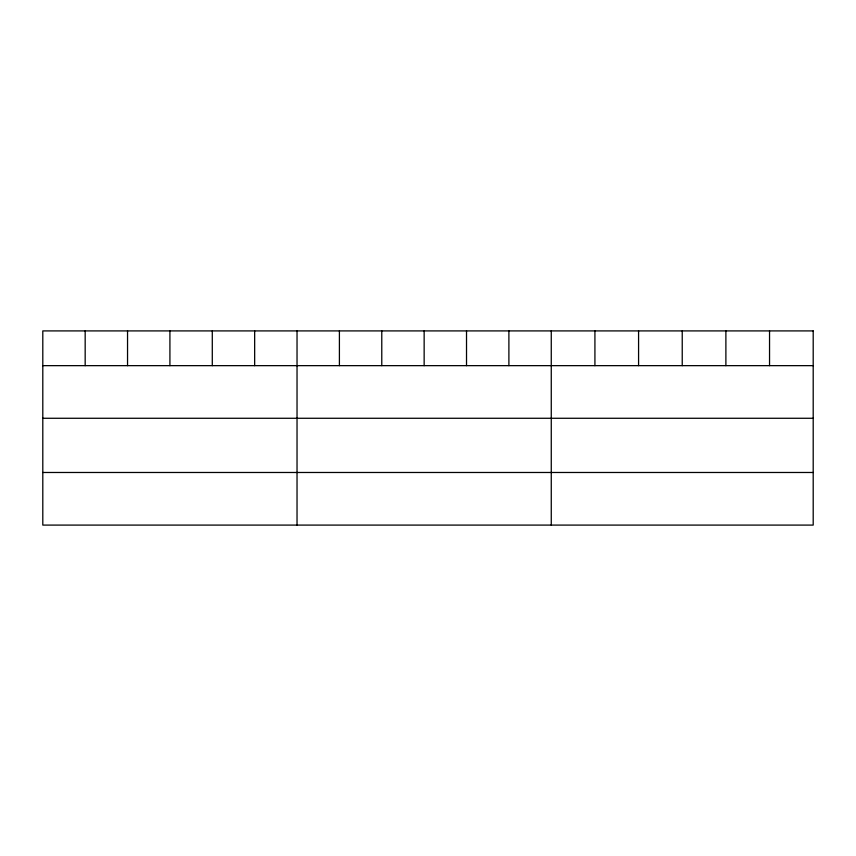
<?xml version="1.0" encoding="UTF-8"?>
<svg xmlns="http://www.w3.org/2000/svg" width="856" height="856" viewBox="0 0 856 856"><rect width="100%" height="100%" fill="white"/><g stroke="black" fill="none" stroke-linecap="round" stroke-linejoin="round"><path stroke-width="1.28" d="M42.8 365.651L813.2 365.651M42.8 418.274L813.2 418.274M42.8 472.48L813.2 472.48M769.544 330.908L769.544 365.651M725.888 330.908L725.888 365.651M682.232 330.908L682.232 365.651M638.576 330.908L638.576 365.651M594.92 330.908L594.92 365.651M551.264 330.908L551.264 525.092M508.892 330.908L508.892 365.651M466.52 330.908L466.52 365.651M424.148 330.908L424.148 365.651M381.776 330.908L381.776 365.651M339.404 330.908L339.404 365.651M297.032 330.908L297.032 525.092M254.66 330.908L254.66 365.651M212.288 330.908L212.288 365.651M169.916 330.908L169.916 365.651M127.544 330.908L127.544 365.651M85.172 330.908L85.172 365.651M813.2 330.908L42.8 330.908L42.8 525.092L813.2 525.092L813.2 330.908"/></g></svg>
